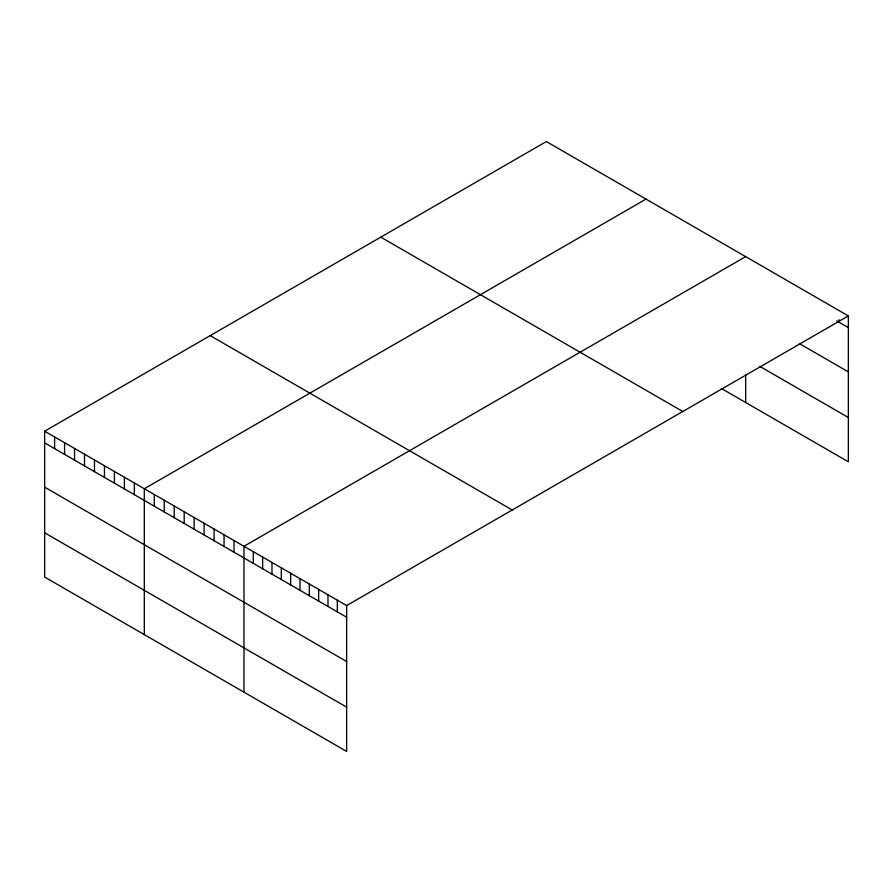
<?xml version="1.0" encoding="UTF-8"?>
<svg xmlns="http://www.w3.org/2000/svg" width="893" height="893" viewBox="0 0 893 893"><rect width="100%" height="100%" fill="white"/><g stroke="black" fill="none" stroke-linecap="round" stroke-linejoin="round"><path stroke-width="1.34" d="M848.35 315.921L346.651 605.577L346.651 751.437L44.65 577.079L44.65 431.207L546.349 141.563L848.35 315.921L848.35 461.793L721.31 388.444M646.007 199.094L144.309 488.75L144.309 634.622M745.666 256.637L243.979 546.293L243.979 692.153M836.685 320.855L848.35 327.597M799.347 343.582L848.35 371.879M759.675 366.309L848.35 417.5M380.786 237.147L682.788 411.506M210.212 335.623L512.214 509.992M44.65 431.207L346.651 605.577M44.65 442.883L346.651 617.242M44.65 487.165L346.651 661.534M44.65 532.797L346.651 707.156M839.018 319.616L839.018 322.206M745.666 374.826L745.666 402.509M337.32 600.185L337.32 611.861M327.988 594.794L327.988 606.47M318.656 589.402L318.656 601.078M309.313 584.011L309.313 595.687M299.981 578.631L299.981 590.295M290.649 573.239L290.649 584.915M281.317 567.848L281.317 579.524M271.974 562.456L271.974 574.132M262.642 557.065L262.642 568.741M253.311 551.673L253.311 563.349M234.011 540.533L234.011 552.209M224.043 534.784L224.043 546.46M214.074 529.024L214.074 540.7M204.106 523.276L204.106 534.952M194.138 517.516L194.138 529.192M184.181 511.767L184.181 523.443M174.213 506.007L174.213 517.683M164.245 500.259L164.245 511.935M154.277 494.499L154.277 506.175M134.341 483.001L134.341 494.666M124.384 477.242L124.384 488.917M114.416 471.493L114.416 483.158M104.448 465.733L104.448 477.409M94.479 459.984L94.479 471.649M84.511 454.224L84.511 465.9M74.543 448.476L74.543 460.152M64.586 442.716L64.586 454.392M54.618 436.967L54.618 448.643"/></g></svg>
